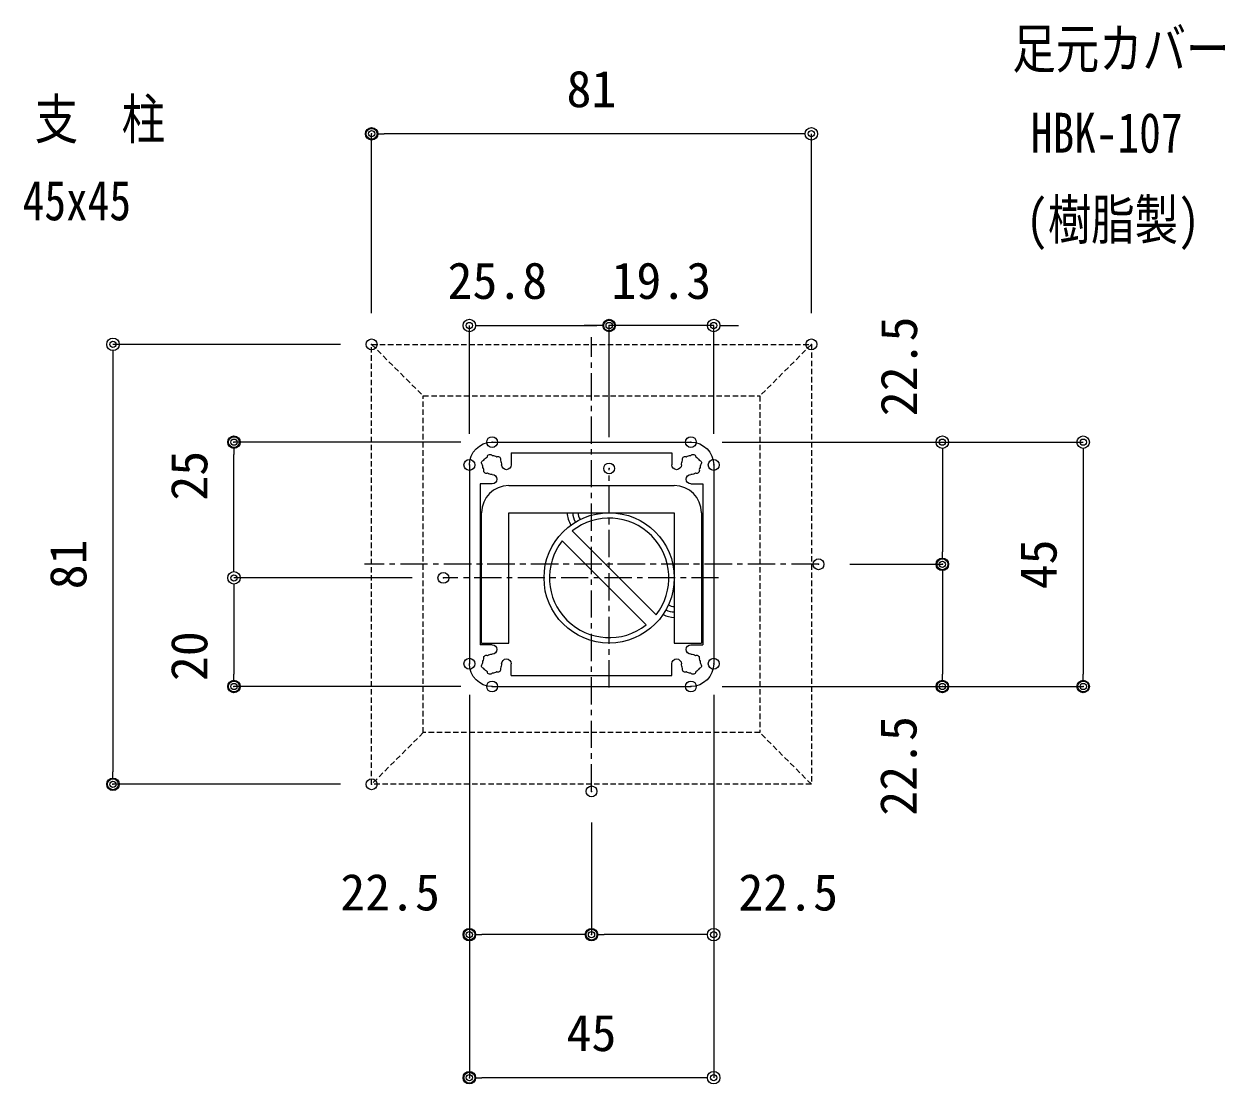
# Model space of a CAD drawing. Units: millimetres, scale not verified. Extents: x -1682 to 1682, y -1188 to 1188.
# Drawn here: x -974.7 to -532.3, y -733.2 to -342.9 of the extents above; entities that cross this region are included whole.
import ezdxf
from ezdxf.enums import TextEntityAlignment as Align

# ---------------------------------------------------------------- set-up
doc = ezdxf.new("R2010")
doc.units = ezdxf.units.MM
doc.header["$LTSCALE"] = 8
doc.header["$PDMODE"] = 32
doc.header["$PDSIZE"] = 4
doc.linetypes.add('USER1', pattern=[2, 1.25, -0.25, 0.25, -0.25])
doc.linetypes.add('USER3', pattern=[0.375, 0.25, -0.125])
for name, color, linetype, lineweight in [('0-0_0', 7, 'Continuous', 18), ('0-1_DEFPOINTS', 7, 'Continuous', 18), ('0-4_アンカー', 4, 'Continuous', 18), ('0-E_3中心線', 2, 'USER1', 18), ('0-F_41ｱﾙﾐ', 6, 'Continuous', 18), ('1-0_1手摺寸法', 3, 'Continuous', 18), ('1-1_42ｱﾙﾐ部品', 6, 'Continuous', 18), ('1-6_2隠れ', 6, 'USER3', 18)]:
    doc.layers.add(name, color=color, linetype=linetype, lineweight=lineweight)
doc.styles.add('ＭＳ ゴシック', font='')
doc.styles.get('ＭＳ ゴシック').set_extended_font_data('MS Gothic')

# ---------------------------------------------------------------- blocks, each defined once
blk = doc.blocks.new('_ORIGIN2')
at = {"layer": '0-0_0'}
blk.add_line((-0.5, 0), (-1, 0), dxfattribs=at)
for radius in [0.5, 0.25]:
    blk.add_circle((0, 0), radius, dxfattribs=at)
blk = doc.blocks.new('D80')
at = {"layer": '0-1_DEFPOINTS'}
for p in [(-587.307, -72.916), (-540.293, -117.916), (-494.657, -117.916)]:
    blk.add_point(p, dxfattribs=at)
at = {"layer": '1-0_1手摺寸法', "color": 7}
for p, q in [((-575.807, -72.916), (-494.657, -72.916)), ((-494.657, -77.516), (-494.657, -113.316)), ((-528.793, -117.916), (-494.657, -117.916))]:
    blk.add_line(p, q, dxfattribs=at)
at = {"layer": '1-0_1手摺寸法', "xscale": 4.6, "yscale": 4.6}
for p, rotation in [((-494.657, -72.916), 90), ((-494.657, -117.916), 270)]:
    blk.add_blockref('_ORIGIN2', p, dxfattribs=dict(at, rotation=rotation))
at = {"layer": '1-0_1手摺寸法', "color": 7, "style": 'ＭＳ ゴシック'}
blk.add_text('22.5', height=13.49, rotation=90, dxfattribs=at).set_placement((-499.926, -63.369), align=Align.BOTTOM_LEFT)
blk = doc.blocks.new('D81')
at = {"layer": '0-1_DEFPOINTS'}
for p in [(-704.907, -36.916), (-800.173, -198.916), (-704.907, -198.916)]:
    blk.add_point(p, dxfattribs=at)
at = {"layer": '1-0_1手摺寸法', "color": 7}
for p, q in [((-716.407, -36.916), (-800.173, -36.916)), ((-800.173, -41.516), (-800.173, -194.316)), ((-716.407, -198.916), (-800.173, -198.916))]:
    blk.add_line(p, q, dxfattribs=at)
at = {"layer": '1-0_1手摺寸法', "xscale": 4.6, "yscale": 4.6}
for p, rotation in [((-800.173, -36.916), 90), ((-800.173, -198.916), 270)]:
    blk.add_blockref('_ORIGIN2', p, dxfattribs=dict(at, rotation=rotation))
at = {"layer": '1-0_1手摺寸法', "color": 7, "style": 'ＭＳ ゴシック'}
blk.add_text('81', height=13.49, rotation=90, dxfattribs=at).set_placement((-805.923, -127.116), align=Align.BOTTOM_LEFT)
blk = doc.blocks.new('D82')
at = {"layer": '0-1_DEFPOINTS'}
for p in [(-668.907, -154.516), (-578.907, -154.516), (-668.907, -307.008)]:
    blk.add_point(p, dxfattribs=at)
at = {"layer": '1-0_1手摺寸法', "color": 7}
for p, q in [((-668.907, -166.016), (-668.907, -307.008)), ((-578.907, -166.016), (-578.907, -307.008)), ((-583.507, -307.008), (-664.307, -307.008))]:
    blk.add_line(p, q, dxfattribs=at)
at = {"layer": '1-0_1手摺寸法', "xscale": 4.6, "yscale": 4.6, "rotation": 180}
blk.add_blockref('_ORIGIN2', (-668.907, -307.008), dxfattribs=at)
at = {"layer": '1-0_1手摺寸法', "xscale": 4.6, "yscale": 4.6}
blk.add_blockref('_ORIGIN2', (-578.907, -307.008), dxfattribs=at)
at = {"layer": '1-0_1手摺寸法', "color": 7, "style": 'ＭＳ ゴシック'}
blk.add_text('45', height=13.49, dxfattribs=at).set_placement((-633.107, -301.258), align=Align.BOTTOM_LEFT)
blk = doc.blocks.new('D83')
at = {"layer": '0-1_DEFPOINTS'}
for p in [(-668.907, -154.516), (-623.907, -201.53), (-668.907, -254.288)]:
    blk.add_point(p, dxfattribs=at)
at = {"layer": '1-0_1手摺寸法', "color": 7}
for p, q in [((-668.907, -166.016), (-668.907, -254.288)), ((-623.907, -213.03), (-623.907, -254.288)), ((-628.507, -254.288), (-664.307, -254.288))]:
    blk.add_line(p, q, dxfattribs=at)
at = {"layer": '1-0_1手摺寸法', "xscale": 4.6, "yscale": 4.6, "rotation": 180}
blk.add_blockref('_ORIGIN2', (-668.907, -254.288), dxfattribs=at)
at = {"layer": '1-0_1手摺寸法', "xscale": 4.6, "yscale": 4.6}
blk.add_blockref('_ORIGIN2', (-623.907, -254.288), dxfattribs=at)
at = {"layer": '1-0_1手摺寸法', "color": 7, "style": 'ＭＳ ゴシック'}
blk.add_text('22.5', height=13.49, dxfattribs=at).set_placement((-716.441, -249.44), align=Align.BOTTOM_LEFT)
blk = doc.blocks.new('D84')
at = {"layer": '0-1_DEFPOINTS'}
for p in [(-578.907, -154.516), (-623.907, -201.53), (-623.907, -254.288)]:
    blk.add_point(p, dxfattribs=at)
at = {"layer": '1-0_1手摺寸法', "color": 7}
for p, q in [((-578.907, -166.016), (-578.907, -254.288)), ((-623.907, -213.03), (-623.907, -254.288)), ((-583.507, -254.288), (-619.307, -254.288))]:
    blk.add_line(p, q, dxfattribs=at)
at = {"layer": '1-0_1手摺寸法', "xscale": 4.6, "yscale": 4.6, "rotation": 180}
blk.add_blockref('_ORIGIN2', (-623.907, -254.288), dxfattribs=at)
at = {"layer": '1-0_1手摺寸法', "xscale": 4.6, "yscale": 4.6}
blk.add_blockref('_ORIGIN2', (-578.907, -254.288), dxfattribs=at)
at = {"layer": '1-0_1手摺寸法', "color": 7, "style": 'ＭＳ ゴシック'}
blk.add_text('22.5', height=13.49, dxfattribs=at).set_placement((-569.802, -249.472), align=Align.BOTTOM_LEFT)
blk = doc.blocks.new('D85')
at = {"layer": '0-1_DEFPOINTS'}
for p in [(-540.293, -117.916), (-587.307, -162.916), (-494.657, -162.916)]:
    blk.add_point(p, dxfattribs=at)
at = {"layer": '1-0_1手摺寸法', "color": 7}
for p, q in [((-528.793, -117.916), (-494.657, -117.916)), ((-494.657, -122.516), (-494.657, -158.316)), ((-575.807, -162.916), (-494.657, -162.916))]:
    blk.add_line(p, q, dxfattribs=at)
at = {"layer": '1-0_1手摺寸法', "xscale": 4.6, "yscale": 4.6}
for p, rotation in [((-494.657, -117.916), 90), ((-494.657, -162.916), 270)]:
    blk.add_blockref('_ORIGIN2', p, dxfattribs=dict(at, rotation=rotation))
at = {"layer": '1-0_1手摺寸法', "color": 7, "style": 'ＭＳ ゴシック'}
blk.add_text('22.5', height=13.49, rotation=90, dxfattribs=at).set_placement((-500.121, -210.527), align=Align.BOTTOM_LEFT)
blk = doc.blocks.new('D86')
at = {"layer": '0-1_DEFPOINTS'}
for p in [(-587.307, -72.916), (-587.307, -162.916), (-442.788, -162.916)]:
    blk.add_point(p, dxfattribs=at)
at = {"layer": '1-0_1手摺寸法', "color": 7}
for p, q in [((-575.807, -72.916), (-442.788, -72.916)), ((-442.788, -77.516), (-442.788, -158.316)), ((-575.807, -162.916), (-442.788, -162.916))]:
    blk.add_line(p, q, dxfattribs=at)
at = {"layer": '1-0_1手摺寸法', "xscale": 4.6, "yscale": 4.6}
for p, rotation in [((-442.788, -72.916), 90), ((-442.788, -162.916), 270)]:
    blk.add_blockref('_ORIGIN2', p, dxfattribs=dict(at, rotation=rotation))
at = {"layer": '1-0_1手摺寸法', "color": 7, "style": 'ＭＳ ゴシック'}
blk.add_text('45', height=13.49, rotation=90, dxfattribs=at).set_placement((-448.538, -127.116), align=Align.BOTTOM_LEFT)
blk = doc.blocks.new('D87')
at = {"layer": '0-1_DEFPOINTS'}
for p in [(-704.907, 40.653), (-704.907, -36.916), (-542.907, -36.916)]:
    blk.add_point(p, dxfattribs=at)
at = {"layer": '1-0_1手摺寸法', "color": 7}
for p, q in [((-704.907, -25.416), (-704.907, 40.653)), ((-547.507, 40.653), (-700.307, 40.653)), ((-542.907, -25.416), (-542.907, 40.653))]:
    blk.add_line(p, q, dxfattribs=at)
at = {"layer": '1-0_1手摺寸法', "xscale": 4.6, "yscale": 4.6, "rotation": 180}
blk.add_blockref('_ORIGIN2', (-704.907, 40.653), dxfattribs=at)
at = {"layer": '1-0_1手摺寸法', "xscale": 4.6, "yscale": 4.6}
blk.add_blockref('_ORIGIN2', (-542.907, 40.653), dxfattribs=at)
at = {"layer": '1-0_1手摺寸法', "color": 7, "style": 'ＭＳ ゴシック'}
blk.add_text('81', height=13.49, dxfattribs=at).set_placement((-633.107, 46.403), align=Align.BOTTOM_LEFT)
blk = doc.blocks.new('HK-013')
at = {"layer": '1-1_42ｱﾙﾐ部品'}
for p, q in [((18.3, 22.5), (-18.3, 22.5)), ((14.8, 20.5), (-14.8, 20.5)), ((-14.8, 20.5), (-14.8, 18.3)), ((14.8, 20.5), (14.8, 18.3)), ((-22.5, 18.3), (-22.5, -18.3)), ((-22.5, 18.3), (-22.5, 18.3)), ((22.5, 18.3), (22.5, -18.3)), ((-20.5, 14.8), (-20.5, -14.8)), ((-18.3, 14.8), (-20.5, 14.8)), ((18.3, 14.8), (20.5, 14.8)), ((20.5, 14.8), (20.5, -14.8)), ((-18.3, -14.8), (-20.5, -14.8)), ((18.3, -14.8), (20.5, -14.8)), ((-22.5, -18.3), (-22.5, -18.3)), ((-14.8, -20.5), (-14.8, -18.3)), ((14.8, -20.5), (14.8, -18.3)), ((14.8, -20.5), (-14.8, -20.5)), ((18.3, -22.5), (-18.3, -22.5))]:
    blk.add_line(p, q, dxfattribs=at)
for centre, radius, start, end in [((-18.3, 18.3), 4.2, 90, 180), ((18.3, 18.3), 4.2, 0, 90), ((-18.688, 19.749), 0.5, 105, 172.97569), ((-18.688, 19.749), 0.5, 37.02431, 105), ((-18.3, 18.3), 1.75, 75, 89.64111), ((-18.3, 18.3), 1.75, 60.35889, 75), ((18.3, 18.3), 1.75, 105, 119.64111), ((18.3, 18.3), 1.75, 90.35889, 105), ((18.688, 19.749), 0.5, 75, 142.97569), ((18.688, 19.749), 0.5, 7.02431, 75), ((-19.749, 18.688), 0.5, 165, 232.97569), ((-19.749, 18.688), 0.5, 97.02431, 165), ((-18.3, 18.3), 1.75, 180.35889, 195), ((-18.3, 18.3), 1.75, 195, 209.64111), ((-18.3, 18.3), 1.75, 135, 149.64111), ((-18.3, 18.3), 1.75, 120.35889, 135), ((-17.239, 19.361), 0.5, 45, 112.97569), ((-17.239, 19.361), 0.5, 337.02431, 45), ((-18.3, 18.3), 1.75, 15, 29.64111), ((-18.3, 18.3), 1.75, 0.35889, 15), ((-15.675, 18.3), 0.875, 180, 0), ((15.675, 18.3), 0.875, 180, 360), ((18.3, 18.3), 1.75, 165, 179.64111), ((18.3, 18.3), 1.75, 150.35889, 165), ((17.239, 19.361), 0.5, 135, 202.97569), ((17.239, 19.361), 0.5, 67.02431, 135), ((18.3, 18.3), 1.75, 45, 59.64111), ((18.3, 18.3), 1.75, 30.35889, 45), ((19.749, 18.688), 0.5, 15, 82.97569), ((18.3, 18.3), 1.75, 330.35889, 345), ((18.3, 18.3), 1.75, 345, 359.64111), ((19.749, 18.688), 0.5, 307.02431, 15), ((-19.361, 17.239), 0.5, 157.02431, 225), ((-19.361, 17.239), 0.5, 225, 292.97569), ((-18.3, 18.3), 1.75, 240.35889, 255), ((-18.3, 18.3), 1.75, 255, 270), ((-18.3, 15.675), 0.875, 270, 90), ((18.3, 15.675), 0.875, 90, 270), ((18.3, 18.3), 1.75, 270, 285), ((18.3, 18.3), 1.75, 285, 299.64111), ((19.361, 17.239), 0.5, 247.02431, 315), ((19.361, 17.239), 0.5, 315, 22.97569), ((-18.3, -15.675), 0.875, 270, 90), ((18.3, -15.675), 0.875, 90, 270), ((-18.3, -18.3), 1.75, 150.35889, 165), ((-19.361, -17.239), 0.5, 135, 202.97569), ((-19.361, -17.239), 0.5, 67.02431, 135), ((-18.3, -18.3), 1.75, 105, 119.64111), ((-18.3, -18.3), 1.75, 90, 105), ((-15.675, -18.3), 0.875, 360, 180), ((15.675, -18.3), 0.875, 0, 180), ((18.3, -18.3), 1.75, 75, 90), ((18.3, -18.3), 1.75, 60.35889, 75), ((19.361, -17.239), 0.5, 45, 112.97569), ((19.361, -17.239), 0.5, 337.02431, 45), ((18.3, -18.3), 1.75, 15, 29.64111), ((-18.3, -18.3), 4.2, 180, 270), ((-19.749, -18.688), 0.5, 127.02431, 195), ((-19.749, -18.688), 0.5, 195, 262.97569), ((-18.3, -18.3), 1.75, 165, 179.64111), ((-18.3, -18.3), 1.75, 210.35889, 225), ((-18.3, -18.3), 1.75, 225, 239.64111), ((-18.688, -19.749), 0.5, 187.02431, 255), ((-18.3, -18.3), 1.75, 285, 299.64111), ((-17.239, -19.361), 0.5, 247.02431, 315), ((-17.239, -19.361), 0.5, 315, 22.97569), ((-18.3, -18.3), 1.75, 330.35889, 345), ((-18.3, -18.3), 1.75, 345, 359.64111), ((18.3, -18.3), 1.75, 180.35889, 195), ((18.3, -18.3), 1.75, 195, 209.64111), ((17.239, -19.361), 0.5, 157.02431, 225), ((17.239, -19.361), 0.5, 225, 292.97569), ((18.3, -18.3), 1.75, 240.35889, 255), ((18.3, -18.3), 4.2, 270, 360), ((18.688, -19.749), 0.5, 285, 352.97569), ((18.3, -18.3), 1.75, 300.35889, 315), ((18.3, -18.3), 1.75, 315, 329.64111), ((19.749, -18.688), 0.5, 277.02431, 345), ((18.3, -18.3), 1.75, 0.35889, 15), ((19.749, -18.688), 0.5, 345, 52.97569), ((-18.688, -19.749), 0.5, 255, 322.97569), ((-18.3, -18.3), 1.75, 270.35889, 285), ((18.3, -18.3), 1.75, 255, 269.64111), ((18.688, -19.749), 0.5, 217.02431, 285)]:
    blk.add_arc(centre, radius, start, end, dxfattribs=at)
blk = doc.blocks.new('D96')
at = {"layer": '0-1_DEFPOINTS'}
for p in [(-617.407, -29.966), (-617.407, -82.609), (-578.907, -81.316)]:
    blk.add_point(p, dxfattribs=at)
at = {"layer": '1-0_1手摺寸法', "color": 7}
for p, q in [((-622.007, -29.966), (-626.607, -29.966)), ((-617.407, -71.109), (-617.407, -29.966)), ((-578.907, -29.966), (-617.407, -29.966)), ((-578.907, -69.816), (-578.907, -29.966)), ((-574.307, -29.966), (-569.707, -29.966))]:
    blk.add_line(p, q, dxfattribs=at)
at = {"layer": '1-0_1手摺寸法', "xscale": 4.6, "yscale": 4.6}
blk.add_blockref('_ORIGIN2', (-617.407, -29.966), dxfattribs=at)
at = {"layer": '1-0_1手摺寸法', "xscale": 4.6, "yscale": 4.6, "rotation": 180}
blk.add_blockref('_ORIGIN2', (-578.907, -29.966), dxfattribs=at)
at = {"layer": '1-0_1手摺寸法', "color": 7, "style": 'ＭＳ ゴシック'}
blk.add_text('19.3', height=13.49, dxfattribs=at).set_placement((-616.557, -24.216), align=Align.BOTTOM_LEFT)
blk = doc.blocks.new('D97')
at = {"layer": '0-1_DEFPOINTS'}
for p in [(-617.407, -29.966), (-668.907, -81.316), (-617.407, -82.609)]:
    blk.add_point(p, dxfattribs=at)
at = {"layer": '1-0_1手摺寸法', "color": 7}
for p, q in [((-668.907, -69.816), (-668.907, -29.966)), ((-664.307, -29.966), (-622.007, -29.966)), ((-617.407, -71.109), (-617.407, -29.966))]:
    blk.add_line(p, q, dxfattribs=at)
at = {"layer": '1-0_1手摺寸法', "xscale": 4.6, "yscale": 4.6, "rotation": 180}
blk.add_blockref('_ORIGIN2', (-668.907, -29.966), dxfattribs=at)
at = {"layer": '1-0_1手摺寸法', "xscale": 4.6, "yscale": 4.6}
blk.add_blockref('_ORIGIN2', (-617.407, -29.966), dxfattribs=at)
at = {"layer": '1-0_1手摺寸法', "color": 7, "style": 'ＭＳ ゴシック'}
blk.add_text('25.8', height=13.49, dxfattribs=at).set_placement((-676.944, -24.216), align=Align.BOTTOM_LEFT)
blk = doc.blocks.new('D98')
at = {"layer": '0-1_DEFPOINTS'}
for p in [(-755.619, -72.916), (-660.507, -72.916), (-678.481, -122.916)]:
    blk.add_point(p, dxfattribs=at)
at = {"layer": '1-0_1手摺寸法', "color": 7}
for p, q in [((-672.007, -72.916), (-755.619, -72.916)), ((-755.619, -118.316), (-755.619, -77.516)), ((-689.981, -122.916), (-755.619, -122.916))]:
    blk.add_line(p, q, dxfattribs=at)
at = {"layer": '1-0_1手摺寸法', "xscale": 4.6, "yscale": 4.6}
for p, rotation in [((-755.619, -72.916), 90), ((-755.619, -122.916), 270)]:
    blk.add_blockref('_ORIGIN2', p, dxfattribs=dict(at, rotation=rotation))
at = {"layer": '1-0_1手摺寸法', "color": 7, "style": 'ＭＳ ゴシック'}
blk.add_text('25', height=13.49, rotation=90, dxfattribs=at).set_placement((-761.369, -94.47), align=Align.BOTTOM_LEFT)
blk = doc.blocks.new('D99')
at = {"layer": '0-1_DEFPOINTS'}
for p in [(-678.481, -122.916), (-755.619, -162.916), (-660.507, -162.916)]:
    blk.add_point(p, dxfattribs=at)
at = {"layer": '1-0_1手摺寸法', "color": 7}
for p, q in [((-689.981, -122.916), (-755.619, -122.916)), ((-755.619, -127.516), (-755.619, -158.316)), ((-672.007, -162.916), (-755.619, -162.916))]:
    blk.add_line(p, q, dxfattribs=at)
at = {"layer": '1-0_1手摺寸法', "xscale": 4.6, "yscale": 4.6}
for p, rotation in [((-755.619, -122.916), 90), ((-755.619, -162.916), 270)]:
    blk.add_blockref('_ORIGIN2', p, dxfattribs=dict(at, rotation=rotation))
at = {"layer": '1-0_1手摺寸法', "color": 7, "style": 'ＭＳ ゴシック'}
blk.add_text('20', height=13.49, rotation=90, dxfattribs=at).set_placement((-761.369, -160.928), align=Align.BOTTOM_LEFT)

msp = doc.modelspace()

# ---------------------------------------------------------------- linework, layer by layer
at = {"layer": '0-4_アンカー'}
for p, q in [((-796.146, -512.858), (-735.146, -512.858)), ((-806.146, -570.858), (-806.146, -522.858)), ((-796.146, -570.858), (-796.146, -522.858)), ((-796.146, -522.858), (-735.146, -522.858)), ((-773.146, -522.858), (-735.146, -522.858)), ((-735.146, -522.858), (-735.146, -570.858)), ((-725.146, -522.858), (-725.146, -570.858)), ((-806.146, -570.858), (-796.146, -570.858)), ((-735.146, -570.858), (-725.146, -570.858))]:
    msp.add_line(p, q, dxfattribs=at)
for centre, start, end in [((-796.146, -522.858), 90, 180), ((-735.146, -522.858), 0, 90)]:
    msp.add_arc(centre, 10, start, end, dxfattribs=at)
at = {"layer": '0-E_3中心線'}
for p, q in [((-765.646, -625.472), (-765.646, -458.244)), ((-759.146, -587.165), (-759.146, -506.551)), ((-682.033, -541.858), (-849.26, -541.858)), ((-713.839, -541.858), (-815.22, -541.858)), ((-718.839, -546.858), (-820.22, -546.858))]:
    msp.add_line(p, q, dxfattribs=at)
at = {"layer": '0-F_41ｱﾙﾐ'}
for p, q in [((-741.866, -560.478), (-772.766, -529.577)), ((-745.526, -564.138), (-776.427, -533.238))]:
    msp.add_line(p, q, dxfattribs=at)
msp.add_circle((-759.146, -546.858), 24, dxfattribs=at)
for start, end in [(321.75633, 128.24367), (141.75633, 308.24367)]:
    msp.add_arc((-759.146, -546.858), 22.003, start, end, dxfattribs=at)
at = {"layer": '1-0_1手摺寸法'}
for centre, radius, start, end in [((-766.256, -522.858), 8.327, 180, 213.21396), ((-766.256, -522.858), 6.327, 180, 213.11704), ((-766.256, -522.858), 4.327, 180, 215.15014), ((-735.146, -553.071), 4.327, 239.9842, 270), ((-735.146, -553.071), 8.327, 240.32789, 270), ((-735.146, -553.071), 6.327, 240.96643, 270)]:
    msp.add_arc(centre, radius, start, end, dxfattribs=at)
at = {"layer": '1-6_2隠れ'}
for p, q in [((-846.646, -460.858), (-827.646, -479.858)), ((-846.646, -622.858), (-846.646, -460.858)), ((-846.646, -460.858), (-684.646, -460.858)), ((-684.646, -460.858), (-703.646, -479.858)), ((-684.646, -460.858), (-684.646, -622.858)), ((-827.646, -479.858), (-703.646, -479.858)), ((-827.646, -603.858), (-827.646, -479.858)), ((-703.646, -479.858), (-703.646, -603.858)), ((-827.646, -603.858), (-846.646, -622.858)), ((-703.646, -603.858), (-827.646, -603.858)), ((-684.646, -622.858), (-703.646, -603.858)), ((-684.646, -622.858), (-846.646, -622.858))]:
    msp.add_line(p, q, dxfattribs=at)

# ---------------------------------------------------------------- block references
at = {"layer": '0-F_41ｱﾙﾐ', "xscale": -2, "yscale": 2}
msp.add_blockref('HK-013', (-765.646, -541.858), dxfattribs=at)
at = {"layer": '1-0_1手摺寸法'}
for name in ['D87', 'D97', 'D96', 'D80', 'D81', 'D98', 'D86', 'D85', 'D99', 'D83', 'D82', 'D84']:
    msp.add_blockref(name, (-141.739, -423.942), dxfattribs=at)

# ---------------------------------------------------------------- texts
at = {"layer": '0-0_0', "style": 'ＭＳ ゴシック', "width": 0.8}
for s, p in [('足元カバー', (-610.644, -363.639)), ('支\u3000柱', (-970.73, -389.618)), ('HBK-107', (-603.804, -394.623)), ('45x45', (-975.163, -419.551)), ('(樹脂製)', (-605.535, -426.631))]:
    msp.add_text(s, height=14.66, dxfattribs=at).set_placement(p, align=Align.BOTTOM_LEFT)

doc.saveas('drawing.dxf')
